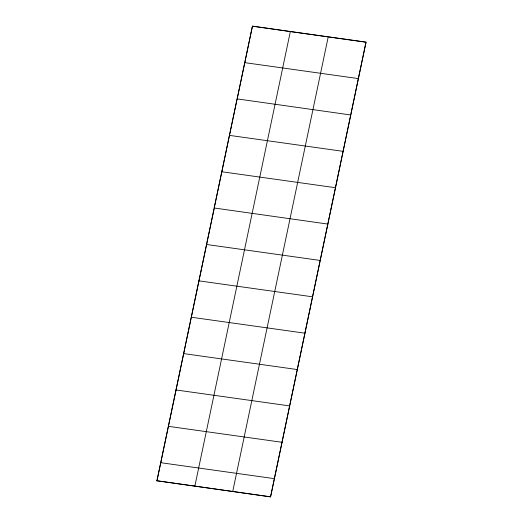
<?xml version="1.0" encoding="UTF-8"?>
<svg xmlns="http://www.w3.org/2000/svg" width="523" height="523" viewBox="0 0 523 523"><rect width="100%" height="100%" fill="white"/><g stroke="black" fill="none" stroke-linecap="round" stroke-linejoin="round"><path stroke-width="0.78" d="M156.907 480.761L252.393 26.15L366.035 42.108L270.607 496.85L156.907 480.761L270.607 496.85M156.965 480.892L214.09 208.919M237.337 98.232L252.289 27.072M270.548 496.719L366.035 42.108M291.141 31.713L328.215 36.924L232.722 491.528M329.019 37.035L365.289 42.128M358.458 78.607L244.81 62.649M350.815 114.982L237.115 98.886L214.201 207.991L327.901 224.086M343.18 151.35L229.532 135.392M335.537 187.718L221.896 171.76M252.393 26.15L290.33 31.602L194.844 486.213M320.259 260.454L206.618 244.496M312.623 296.822L198.975 280.864M304.981 333.19L191.34 317.232M297.345 369.558L183.697 353.6M289.703 405.926L176.061 389.968M282.067 442.295L168.419 426.337M274.425 478.663L160.783 462.705"/></g></svg>
